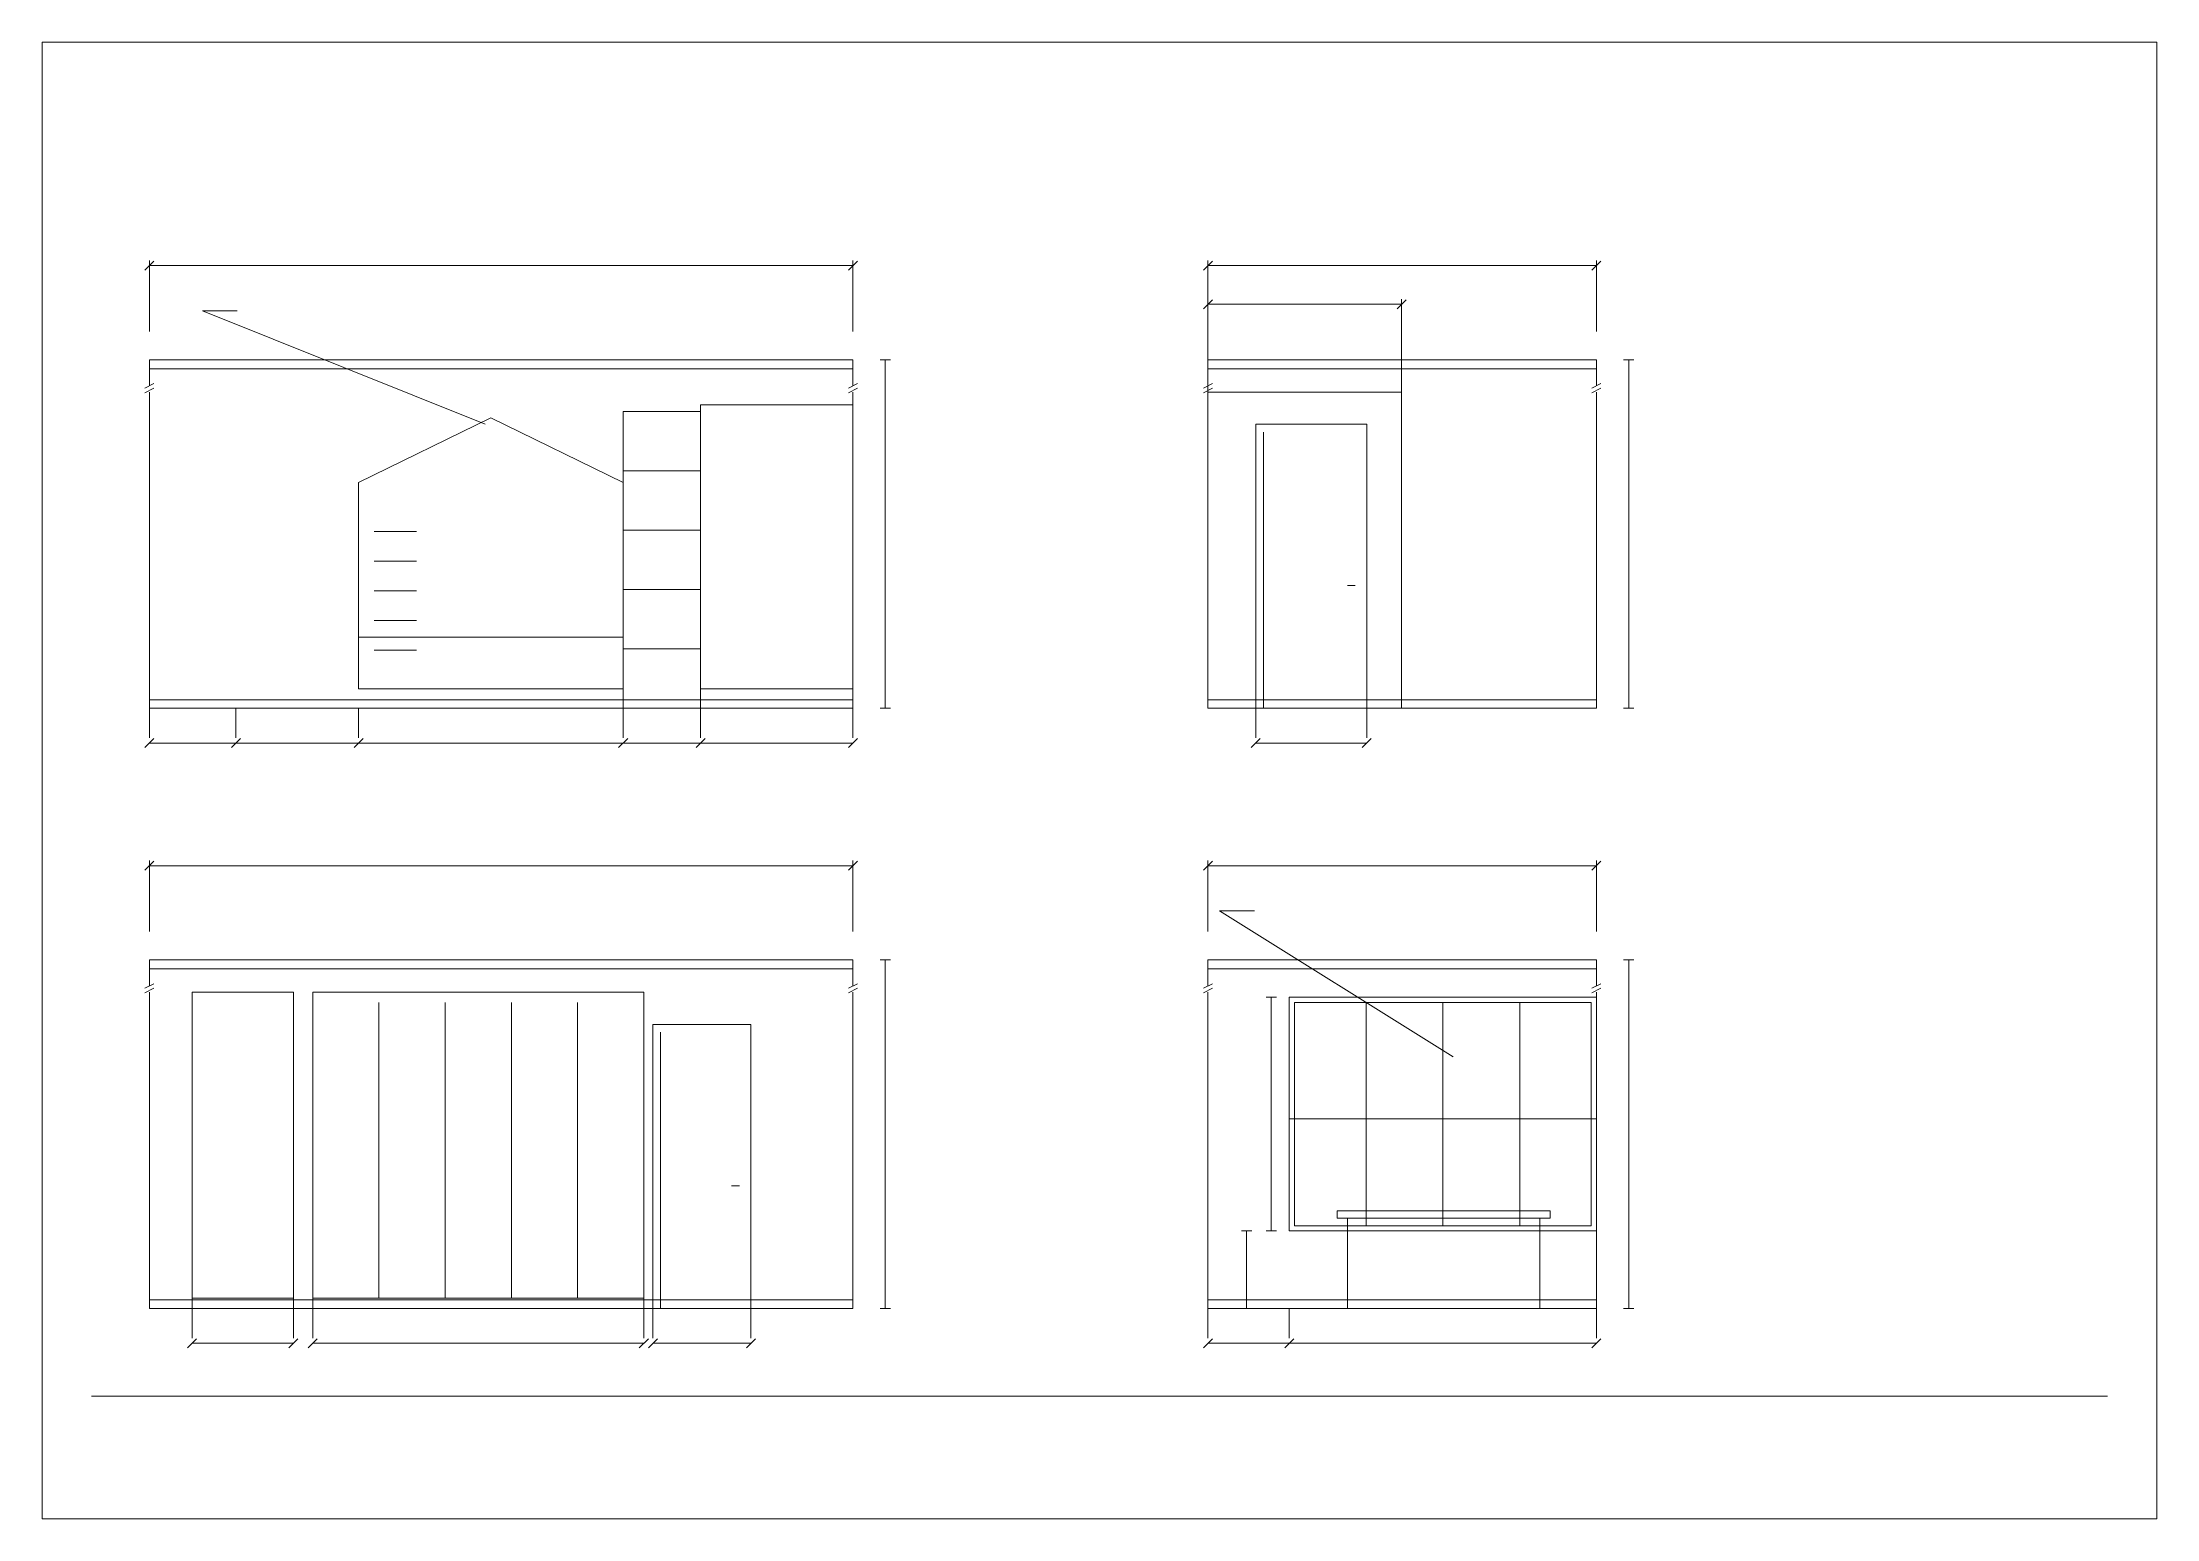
# Model space of a CAD drawing. Header units: millimetres. Extents: x -79780 to 76600, y 220 to 11660.
# Drawn here: x 40220 to 56600, y 220 to 11660 of the extents above; entities that cross this region are included whole.
import ezdxf

# ---------------------------------------------------------------- set-up
doc = ezdxf.new("R2010")
doc.units = ezdxf.units.MM
for name, color, linetype, lineweight, plot in [('DIM', 4, 'CONTINUOUS', 0, False), ('FABRIC', 9, 'CONTINUOUS', 0, False), ('FRAME', 8, 'CONTINUOUS', 0, False), ('GLASS', 5, 'CONTINUOUS', 0, False), ('PENDING', 6, 'CONTINUOUS', 0, False), ('TEXT', 7, 'CONTINUOUS', 0, False), ('WALL', 7, 'CONTINUOUS', 0, False), ('WOOD', 32, 'CONTINUOUS', 0, False)]:
    doc.layers.add(name, color=color, linetype=linetype, lineweight=lineweight, plot=plot)

msp = doc.modelspace()

# ---------------------------------------------------------------- linework, layer by layer
at = {"layer": 'DIM'}
for p, q in [((41015, 9895), (41085, 9965)), ((41050, 9420), (41050, 9970)), ((41050, 9930), (46500, 9930)), ((46465, 9895), (46535, 9965)), ((46500, 9420), (46500, 9970)), ((49215, 9895), (49285, 9965)), ((49250, 9420), (49250, 9970)), ((49250, 9930), (52260, 9930)), ((52225, 9895), (52295, 9965)), ((52260, 9420), (52260, 9970)), ((49215, 9595), (49285, 9665)), ((49250, 8950), (49250, 9670)), ((50715, 9595), (50785, 9665)), ((50750, 8950), (50750, 9670)), ((49250, 9630), (50750, 9630)), ((41050, 6500), (41050, 6270)), ((41720, 6500), (41720, 6270)), ((41720, 6500), (41720, 6270)), ((42670, 6500), (42670, 6270)), ((42670, 6500), (42670, 6270)), ((44720, 6500), (44720, 6270)), ((44720, 6500), (44720, 6270)), ((45320, 6500), (45320, 6270)), ((45320, 6500), (45320, 6270)), ((46500, 6500), (46500, 6270)), ((49620, 6500), (49620, 6270)), ((50480, 6500), (50480, 6270)), ((41015, 6195), (41085, 6265)), ((41050, 6230), (41720, 6230)), ((41685, 6195), (41755, 6265)), ((41685, 6195), (41755, 6265)), ((41720, 6230), (42670, 6230)), ((42635, 6195), (42705, 6265)), ((42635, 6195), (42705, 6265)), ((42670, 6230), (44720, 6230)), ((44685, 6195), (44755, 6265)), ((44685, 6195), (44755, 6265)), ((44720, 6230), (45320, 6230)), ((45285, 6195), (45355, 6265)), ((45285, 6195), (45355, 6265)), ((45320, 6230), (46500, 6230)), ((46465, 6195), (46535, 6265)), ((49585, 6195), (49655, 6265)), ((49620, 6230), (50480, 6230)), ((50445, 6195), (50515, 6265)), ((41015, 5245), (41085, 5315)), ((41050, 4770), (41050, 5320)), ((41050, 5280), (46500, 5280)), ((46465, 5245), (46535, 5315)), ((46500, 4770), (46500, 5320)), ((49215, 5245), (49285, 5315)), ((49250, 4770), (49250, 5320)), ((49250, 5280), (52260, 5280)), ((52225, 5245), (52295, 5315)), ((52260, 4770), (52260, 5320)), ((49700, 4260), (49780, 4260)), ((49740, 2450), (49740, 4260)), ((49510, 2450), (49590, 2450)), ((49550, 1850), (49550, 2450)), ((49700, 2450), (49780, 2450)), ((41380, 1850), (41380, 1620)), ((42165, 1850), (42165, 1620)), ((42315, 1850), (42315, 1620)), ((44880, 1850), (44880, 1620)), ((44950, 1850), (44950, 1620)), ((45710, 1850), (45710, 1620)), ((49250, 1850), (49250, 1620)), ((49510, 1850), (49590, 1850)), ((49880, 1850), (49880, 1620)), ((49880, 1850), (49880, 1620)), ((52260, 1850), (52260, 1620)), ((41345, 1545), (41415, 1615)), ((41380, 1580), (42165, 1580)), ((42130, 1545), (42200, 1615)), ((42280, 1545), (42350, 1615)), ((42315, 1580), (44880, 1580)), ((44845, 1545), (44915, 1615)), ((44915, 1545), (44985, 1615)), ((44950, 1580), (45710, 1580)), ((45675, 1545), (45745, 1615)), ((49215, 1545), (49285, 1615)), ((49250, 1580), (49880, 1580)), ((49845, 1545), (49915, 1615)), ((49845, 1545), (49915, 1615)), ((49880, 1580), (52260, 1580)), ((52225, 1545), (52295, 1615))]:
    msp.add_line(p, q, dxfattribs=at)
at = {"layer": 'FABRIC'}
for p, q in [((44720, 7050), (42670, 7050)), ((42670, 7050), (42670, 6650)), ((44720, 6650), (44720, 7050)), ((42670, 6650), (44720, 6650))]:
    msp.add_line(p, q, dxfattribs=at)
at = {"layer": 'FRAME'}
for p, q in [((56600, 11660), (40220, 11660)), ((40220, 11660), (40220, 220)), ((56600, 220), (56600, 11660)), ((40600, 1170), (56220, 1170)), ((40220, 220), (56600, 220))]:
    msp.add_line(p, q, dxfattribs=at)
at = {"layer": 'GLASS'}
for p, q in [((52260, 4260), (49880, 4260)), ((49880, 4260), (49880, 2450)), ((52260, 2450), (52260, 4260)), ((52220, 4220), (49920, 4220)), ((49920, 4220), (49920, 2490)), ((50475, 2490), (50475, 4220)), ((51070, 2490), (51070, 4220)), ((51665, 2490), (51665, 4220)), ((52220, 2490), (52220, 4220)), ((49880, 3319), (52260, 3319)), ((49920, 2490), (52220, 2490)), ((49880, 2450), (52260, 2450))]:
    msp.add_line(p, q, dxfattribs=at)
at = {"layer": 'PENDING'}
for p, q in [((41050, 9000), (41050, 9200)), ((41050, 9200), (46500, 9200)), ((46500, 9000), (46500, 9200)), ((46710, 9200), (46790, 9200)), ((46750, 6500), (46750, 9200)), ((49250, 9000), (49250, 9200)), ((49250, 9200), (52260, 9200)), ((52260, 9000), (52260, 9200)), ((52470, 9200), (52550, 9200)), ((52510, 6500), (52510, 9200)), ((41015, 8980), (41085, 9015)), ((41050, 9130), (46500, 9130)), ((46465, 8980), (46535, 9015)), ((49215, 8980), (49285, 9015)), ((49250, 9130), (52260, 9130)), ((52225, 8980), (52295, 9015)), ((41015, 8945), (41085, 8980)), ((46500, 8850), (45320, 8850)), ((45320, 8850), (45320, 6650)), ((46465, 8945), (46535, 8980)), ((46500, 6650), (46500, 8850)), ((49215, 8945), (49285, 8980)), ((50750, 8950), (49250, 8950)), ((49250, 8950), (49250, 6500)), ((50750, 6500), (50750, 8950)), ((52225, 8945), (52295, 8980)), ((50480, 8700), (49620, 8700)), ((49620, 8700), (49620, 6500)), ((50480, 6500), (50480, 8700)), ((44720, 8340), (45320, 8340)), ((44720, 7880), (45320, 7880)), ((44720, 7420), (45320, 7420)), ((44720, 6960), (45320, 6960)), ((41050, 6565), (46500, 6565)), ((45320, 6650), (46500, 6650)), ((49250, 6565), (52260, 6565)), ((46710, 6500), (46790, 6500)), ((49250, 6500), (50750, 6500)), ((49620, 6500), (50480, 6500)), ((52470, 6500), (52550, 6500)), ((41050, 4350), (41050, 4550)), ((41050, 4550), (46500, 4550)), ((41050, 4480), (46500, 4480)), ((46500, 4350), (46500, 4550)), ((46710, 4550), (46790, 4550)), ((46750, 1850), (46750, 4550)), ((49250, 4350), (49250, 4550)), ((49250, 4550), (52260, 4550)), ((49250, 4480), (52260, 4480)), ((52260, 4350), (52260, 4550)), ((52470, 4550), (52550, 4550)), ((52510, 1850), (52510, 4550)), ((41015, 4330), (41085, 4365)), ((41015, 4295), (41085, 4330)), ((46465, 4330), (46535, 4365)), ((46465, 4295), (46535, 4330)), ((49215, 4330), (49285, 4365)), ((49215, 4295), (49285, 4330)), ((52225, 4330), (52295, 4365)), ((52225, 4295), (52295, 4330)), ((42828, 1930), (42828, 4220)), ((43341, 1930), (43341, 4220)), ((43854, 1930), (43854, 4220)), ((44367, 1930), (44367, 4220)), ((45710, 4050), (44950, 4050)), ((44950, 4050), (44950, 1850)), ((45710, 1850), (45710, 4050)), ((51900, 2605), (50250, 2605)), ((50250, 2605), (50250, 2550)), ((50250, 2550), (51900, 2550)), ((51900, 2550), (51900, 2605)), ((41050, 1915), (46500, 1915)), ((44950, 1850), (45710, 1850)), ((46710, 1850), (46790, 1850)), ((49250, 1915), (52260, 1915)), ((52470, 1850), (52550, 1850))]:
    msp.add_line(p, q, dxfattribs=at)
at = {"layer": 'TEXT'}
for p, q in [((43650, 8700), (41460, 9580)), ((41460, 9580), (41730, 9580)), ((51150, 3800), (49340, 4930)), ((49340, 4930), (49610, 4930))]:
    msp.add_line(p, q, dxfattribs=at)
at = {"layer": 'WALL'}
for p, q in [((41050, 6500), (41050, 8950)), ((46500, 6500), (46500, 8950)), ((49250, 6500), (49250, 8950)), ((52260, 6500), (52260, 8950)), ((41050, 6500), (46500, 6500)), ((49250, 6500), (52260, 6500)), ((41050, 1850), (41050, 4300)), ((46500, 1850), (46500, 4300)), ((49250, 1850), (49250, 4300)), ((52260, 1850), (52260, 4300)), ((41050, 1850), (46500, 1850)), ((49250, 1850), (52260, 1850))]:
    msp.add_line(p, q, dxfattribs=at)
at = {"layer": 'WOOD'}
for p, q in [((42670, 8250), (43695, 8750)), ((43695, 8750), (44720, 8250)), ((45320, 8800), (44720, 8800)), ((44720, 8800), (44720, 6500)), ((45320, 6500), (45320, 8800)), ((49680, 6500), (49680, 8640)), ((42670, 6650), (42670, 8250)), ((44720, 6650), (44720, 8250)), ((42790, 7870), (43120, 7870)), ((42790, 7640), (43120, 7640)), ((42790, 7410), (43120, 7410)), ((50330, 7450), (50390, 7450)), ((42790, 7180), (43120, 7180)), ((42790, 6950), (43120, 6950)), ((44720, 6500), (45320, 6500)), ((42165, 4300), (41380, 4300)), ((41380, 4300), (41380, 1850)), ((42165, 1850), (42165, 4300)), ((44880, 4300), (42315, 4300)), ((42315, 4300), (42315, 1850)), ((44880, 1850), (44880, 4300)), ((45010, 1850), (45010, 3990)), ((45560, 2800), (45620, 2800)), ((50330, 1850), (50330, 2550)), ((51820, 1850), (51820, 2550)), ((41380, 1930), (42165, 1930)), ((41380, 1850), (42165, 1850)), ((42315, 1930), (44880, 1930)), ((42315, 1850), (44880, 1850))]:
    msp.add_line(p, q, dxfattribs=at)

doc.saveas('drawing.dxf')
